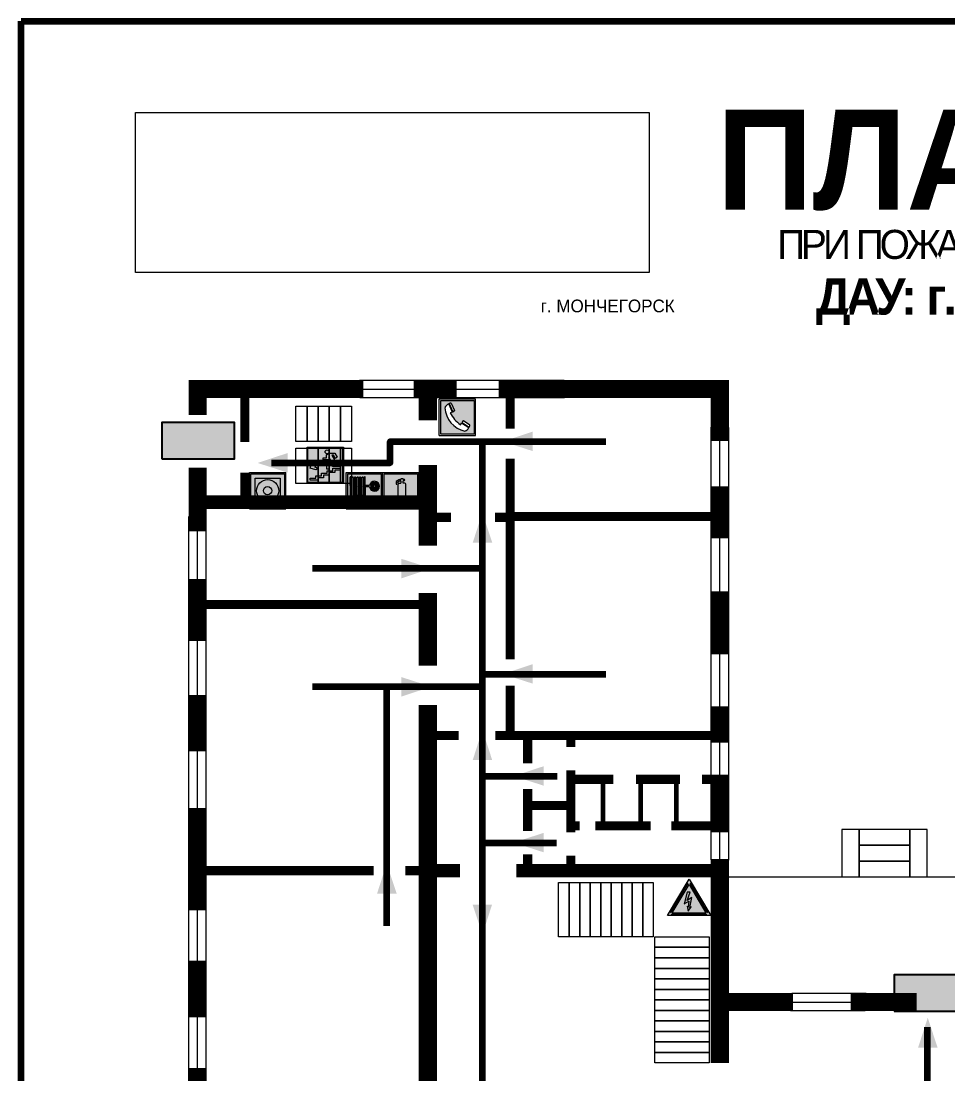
# Model space of a CAD drawing. Header units: millimetres. Extents: x 13810 to 67229, y 12374 to 21950.
# Drawn here: x 23687.5 to 23891.6, y 20430.1 to 20662 of the extents above; entities that cross this region are included whole.
import ezdxf

# ---------------------------------------------------------------- set-up
doc = ezdxf.new("R2010")
doc.units = ezdxf.units.MM
doc.layers.add('План_Штампы', color=7, linetype='Continuous')
doc.styles.add('обычный', font='arial.ttf')
picture_1 = doc.add_image_def('image1.jpg', size_in_pixel=(337, 105))

# ---------------------------------------------------------------- blocks, each defined once
blk = doc.blocks.new('A$C7B4425F7')
at = {"true_color": 0xffffff}
blk.add_hatch(color=7, dxfattribs=at).paths.add_polyline_path([(0, 0), (-16, 0), (-16, -8), (0, -8)])
h = blk.add_hatch(color=126)
h.paths.add_polyline_path([(-0.2, -0.2), (-15.8, -0.2), (-15.8, -7.8), (-0.2, -7.8)])
h.paths.add_polyline_path([(-11.76, -2.03), (-11.76, -3.66), (-11.17, -3.66, -0.568275), (-11.17, -6.18), (-12.58, -6.18), (-12.58, -2.03)], flags=16)
h.paths.add_polyline_path([(-13.33, -4.12, -0.495768), (-13.59, -6.18), (-15.03, -6.18), (-15.03, -2.03), (-13.59, -2.03, -0.487973)], flags=16)
h.paths.add_polyline_path([(-10.25, -2.03), (-9.48, -2.03), (-9.48, -6.18), (-10.25, -6.18)], flags=16)
h.paths.add_polyline_path([(-13.84, -3.69), (-14.24, -3.69), (-14.24, -3.03), (-13.9, -3.03, -0.692621)], flags=0)
h.paths.add_polyline_path([(-9.15, -2.03), (-8.4, -2.03), (-8.04, -3.07), (-7.68, -2.03), (-6.93, -2.03), (-7.64, -4.1), (-6.93, -6.18), (-7.68, -6.18), (-8.04, -5.14), (-8.4, -6.18), (-9.15, -6.18), (-8.44, -4.1)], flags=16)
h.paths.add_polyline_path([(-11.76, -4.46), (-11.42, -4.46, -0.692621), (-11.36, -5.12), (-11.76, -5.12)], flags=0)
h.paths.add_polyline_path([(-13.9, -5.2), (-14.24, -5.2), (-14.24, -4.55), (-13.84, -4.55, -0.708038)], flags=0)
edge = h.paths.add_edge_path(flags=16)
edge.add_ellipse((-5.51, -4.08), major_axis=(0, 2.05), ratio=0.586184, start_angle=0, end_angle=360)
edge = h.paths.add_edge_path(flags=0)
edge.add_ellipse((-5.51, -4.08), major_axis=(0, 1.14), ratio=0.454828, start_angle=0, end_angle=360)
h.paths.add_polyline_path([(-4.13, -4.96, 0.377264), (-3.48, -4.52, 0.0555), (-3.16, -2.03), (-1.66, -2.03), (-1.66, -4.96), (-0.96, -4.96), (-0.96, -7.01), (-1.75, -7.01), (-1.75, -6.18), (-3.3, -6.18), (-3.3, -7.02), (-4.13, -7.02)], flags=16)
h.paths.add_polyline_path([(-2.73, -2.91), (-2.28, -2.91), (-2.28, -4.96), (-3.05, -4.96, 0.079136)], flags=0)
at = {"color": 126}
blk.add_lwpolyline([(-16, -8), (0, -8), (0, 0), (-16, 0)], close=True, dxfattribs=at)
blk = doc.blocks.new('вниз 3')
at = {"lineweight": 0, "true_color": 0xffffff}
h = blk.add_hatch(color=7, dxfattribs=at)
h.dxf.hatch_style = 1
h.paths.add_polyline_path([(40997.5, -4475.69), (40997.25, -4475.28), (40995.76, -4476.15), (40995.97, -4475.23), (40995.39, -4475.56), (40995.05, -4476.83), (40996.33, -4477.17), (40996.91, -4476.83), (40996, -4476.55)], flags=0)
h.paths.add_polyline_path([(40999.81, -4473.95), (41000.22, -4473.95), (41000.64, -4474.67), (41001.03, -4474.43), (41000.46, -4473.49), (41000.42, -4473.49), (40999.43, -4473.49), (40998.68, -4473.92), (40998.68, -4474.57), (40997.88, -4474.57), (40997.88, -4475), (40999.14, -4475), (40999.14, -4474.43), (40999.14, -4474.38), (40999.59, -4475.15), (40998.72, -4475.67), (40998.72, -4477.06), (40999.24, -4477.06), (40999.24, -4475.96), (40999.95, -4475.56), (40999.95, -4476.43), (41001.61, -4476.43), (41001.61, -4475.88), (41000.47, -4475.88), (41000.47, -4475.12)], flags=0)
h.paths.add_polyline_path([(40999.2, -4473.24, 1), (40998.35, -4473.24, 1)], flags=0)
h.paths.add_polyline_path([(41000.46, -4477.26), (41001.69, -4477.26), (41001.69, -4476.84), (41000.03, -4476.84), (41000.03, -4477.39), (40998.78, -4477.39), (40998.78, -4477.95), (40997.53, -4477.95), (40997.53, -4478.5), (40996.29, -4478.5), (40996.29, -4479.06), (40995.05, -4479.06), (40995.05, -4479.48), (40995.29, -4479.48), (40996.72, -4479.48), (40996.72, -4478.92), (40997.97, -4478.92), (40997.97, -4478.36), (40999.2, -4478.36), (40999.2, -4477.81), (41000.46, -4477.81)], flags=0)
h.paths.add_polyline_path([(41002.37, -4472.17), (40994.37, -4472.17), (40994.37, -4480.17), (41002.37, -4480.17)])
h.paths.add_polyline_path([(41002.16, -4479.96), (40994.57, -4479.96), (40994.57, -4472.37), (41002.16, -4472.37)], flags=16)
h.paths.add_polyline_path([(41001.61, -4475.88), (41001.61, -4476.43), (40999.95, -4476.43), (40999.95, -4475.56), (40999.24, -4475.96), (40999.24, -4477.06), (40998.72, -4477.06), (40998.72, -4475.67), (40999.59, -4475.15), (40999.14, -4474.38), (40999.14, -4474.43), (40999.14, -4475), (40997.88, -4475), (40997.88, -4474.57), (40998.68, -4474.57), (40998.68, -4473.92), (40999.43, -4473.49), (41000.42, -4473.49), (41000.46, -4473.49), (41001.03, -4474.43), (41000.64, -4474.67), (41000.22, -4473.95), (40999.81, -4473.95), (41000.47, -4475.12), (41000.47, -4475.88)], flags=0)
h.paths.add_polyline_path([(41001.69, -4476.84), (41001.69, -4477.26), (41000.46, -4477.26), (41000.46, -4477.81), (40999.2, -4477.81), (40999.2, -4478.36), (40997.97, -4478.36), (40997.97, -4478.92), (40996.72, -4478.92), (40996.72, -4479.48), (40995.05, -4479.48), (40995.05, -4479.06), (40996.29, -4479.06), (40996.29, -4478.5), (40997.53, -4478.5), (40997.53, -4477.95), (40998.78, -4477.95), (40998.78, -4477.39), (41000.03, -4477.39), (41000.03, -4476.84)], flags=0)
h.paths.add_polyline_path([(40998.35, -4473.24, -1), (40999.2, -4473.24, -1)], flags=0)
h.paths.add_polyline_path([(40997.5, -4475.69), (40996, -4476.55), (40996.91, -4476.83), (40996.33, -4477.17), (40995.05, -4476.83), (40995.39, -4475.56), (40995.97, -4475.23), (40995.76, -4476.15), (40997.25, -4475.28)], flags=0)
at = {"lineweight": 0}
h = blk.add_hatch(color=126, dxfattribs=at)
h.dxf.hatch_style = 1
h.paths.add_polyline_path([(41002.16, -4472.37), (40994.57, -4472.37), (40994.57, -4479.96), (41002.16, -4479.96)])
h.paths.add_polyline_path([(40995.97, -4475.23), (40995.76, -4476.15), (40997.25, -4475.28), (40997.5, -4475.69), (40996, -4476.55), (40996.91, -4476.83), (40996.33, -4477.17), (40995.05, -4476.83), (40995.39, -4475.56)], flags=16)
h.paths.add_polyline_path([(40997.88, -4474.57), (40998.68, -4474.57), (40998.68, -4473.92), (40999.43, -4473.49), (41000.42, -4473.49), (41000.46, -4473.49), (41001.03, -4474.43), (41000.64, -4474.67), (41000.22, -4473.95), (40999.81, -4473.95), (41000.47, -4475.12), (41000.47, -4475.88), (41001.61, -4475.88), (41001.61, -4476.43), (40999.95, -4476.43), (40999.95, -4475.56), (40999.24, -4475.96), (40999.24, -4477.06), (40998.72, -4477.06), (40998.72, -4475.67), (40999.59, -4475.15), (40999.14, -4474.38), (40999.14, -4474.43), (40999.14, -4475), (40997.88, -4475)], flags=16)
h.paths.add_polyline_path([(40998.35, -4473.24, -1), (40999.2, -4473.24, -1)], flags=16)
h.paths.add_polyline_path([(40997.53, -4477.95), (40998.78, -4477.95), (40998.78, -4477.39), (41000.03, -4477.39), (41000.03, -4476.84), (41001.69, -4476.84), (41001.69, -4477.26), (41000.46, -4477.26), (41000.46, -4477.81), (40999.2, -4477.81), (40999.2, -4478.36), (40997.97, -4478.36), (40997.97, -4478.92), (40996.72, -4478.92), (40996.72, -4479.48), (40995.05, -4479.48), (40995.05, -4479.06), (40996.29, -4479.06), (40996.29, -4478.5), (40997.53, -4478.5)], flags=16)
at = {"lineweight": 0, "true_color": 0xffffff}
h = blk.add_hatch(color=7, dxfattribs=at)
h.dxf.hatch_style = 1
h.paths.add_polyline_path([(40999.2, -4473.24, 1), (40998.35, -4473.24, 1)])
h.paths.add_polyline_path([(40999.81, -4473.95), (41000.22, -4473.95), (41000.64, -4474.67), (41001.03, -4474.43), (41000.46, -4473.49), (41000.42, -4473.49), (40999.43, -4473.49), (40998.68, -4473.92), (40998.68, -4474.57), (40997.88, -4474.57), (40997.88, -4475), (40999.14, -4475), (40999.14, -4474.43), (40999.14, -4474.38), (40999.59, -4475.15), (40998.72, -4475.67), (40998.72, -4477.06), (40999.24, -4477.06), (40999.24, -4475.96), (40999.95, -4475.56), (40999.95, -4476.43), (41001.61, -4476.43), (41001.61, -4475.88), (41000.47, -4475.88), (41000.47, -4475.12)])
h.paths.add_polyline_path([(40999.2, -4477.81), (41000.46, -4477.81), (41000.46, -4477.26), (41001.69, -4477.26), (41001.69, -4476.84), (41000.03, -4476.84), (41000.03, -4477.39), (40998.78, -4477.39), (40998.78, -4477.95), (40997.53, -4477.95), (40997.53, -4478.5), (40996.29, -4478.5), (40996.29, -4479.06), (40995.05, -4479.06), (40995.05, -4479.48), (40995.29, -4479.48), (40996.72, -4479.48), (40996.72, -4478.92), (40997.97, -4478.92), (40997.97, -4478.36), (40999.2, -4478.36)])
h.paths.add_polyline_path([(40997.5, -4475.69), (40997.25, -4475.28), (40995.76, -4476.15), (40995.97, -4475.23), (40995.39, -4475.56), (40995.05, -4476.83), (40996.33, -4477.17), (40996.91, -4476.83), (40996, -4476.55)])
at = {"color": 126, "lineweight": 0}
for points in [[(40994.37, -4472.17), (41002.37, -4472.17), (41002.37, -4480.17), (40994.37, -4480.17)], [(40994.57, -4472.37), (41002.16, -4472.37), (41002.16, -4479.96), (40994.57, -4479.96)]]:
    blk.add_lwpolyline(points, close=True, dxfattribs=at)
for points in [[(40995.05, -4476.83), (40995.39, -4475.56), (40995.97, -4475.23), (40995.76, -4476.15), (40997.25, -4475.28), (40997.5, -4475.69), (40996, -4476.55), (40996.91, -4476.83), (40996.33, -4477.17), (40995.05, -4476.83)], [(40999.14, -4474.43), (40999.14, -4475), (40997.88, -4475), (40997.88, -4474.57), (40998.68, -4474.57), (40998.68, -4473.92), (40999.43, -4473.49), (41000.42, -4473.49), (41000.46, -4473.49), (41001.03, -4474.43), (41000.64, -4474.67), (41000.22, -4473.95), (40999.81, -4473.95), (41000.47, -4475.12), (41000.47, -4475.88), (41001.61, -4475.88), (41001.61, -4476.43), (40999.95, -4476.43), (40999.95, -4475.56), (40999.24, -4475.96), (40999.24, -4477.06), (40998.72, -4477.06), (40998.72, -4475.67), (40999.59, -4475.15), (40999.14, -4474.38), (40999.14, -4474.43)], [(40995.29, -4479.48), (40995.05, -4479.48), (40995.05, -4479.06), (40996.29, -4479.06), (40996.29, -4478.5), (40997.53, -4478.5), (40997.53, -4477.95), (40998.78, -4477.95), (40998.78, -4477.39), (41000.03, -4477.39), (41000.03, -4476.84), (41001.69, -4476.84), (41001.69, -4477.26), (41000.46, -4477.26), (41000.46, -4477.81), (40999.2, -4477.81), (40999.2, -4478.36), (40997.97, -4478.36), (40997.97, -4478.92), (40996.72, -4478.92), (40996.72, -4479.48), (40995.05, -4479.48)]]:
    blk.add_lwpolyline(points, dxfattribs=at)
blk.add_circle((40998.77, -4473.24), 0.426, dxfattribs=at)
blk = doc.blocks.new('A$C54414219')
at = {"true_color": 0xffffff}
h = blk.add_hatch(color=7, dxfattribs=at)
h.paths.add_polyline_path([(2.39, -9.45), (2.39, -18.3), (11.23, -18.3), (11.23, -9.45)], flags=0)
h.paths.add_polyline_path([(10.71, -13.87, -1), (2.92, -13.87, -1)], flags=0)
h.paths.add_polyline_path([(8.3, -13.87, -1), (5.33, -13.87, -1)], flags=0)
h.paths.add_polyline_path([(0.41, -7.47), (0.41, -20.27), (13.21, -20.27), (13.21, -7.47)])
h.paths.add_polyline_path([(0.92, -19.77), (12.71, -19.77), (12.71, -7.98), (0.92, -7.98)], flags=16)
h.paths.add_polyline_path([(11.23, -9.45), (11.23, -18.3), (2.39, -18.3), (2.39, -9.45)], flags=0)
at = {"lineweight": 5}
h = blk.add_hatch(color=242, dxfattribs=at)
h.paths.add_polyline_path([(12.71, -7.98), (0.92, -7.98), (0.92, -19.77), (12.71, -19.77)])
h.paths.add_polyline_path([(11.23, -18.3), (2.39, -18.3), (2.39, -9.45), (11.23, -9.45)], flags=16)
h.paths.add_polyline_path([(10.71, -13.87, -1), (2.92, -13.87, -1)], flags=0)
h.paths.add_polyline_path([(8.3, -13.87, -1), (5.33, -13.87, -1)], flags=0)
at = {"true_color": 0xffffff}
h = blk.add_hatch(color=7, dxfattribs=at)
h.paths.add_polyline_path([(2.39, -9.45), (2.39, -18.3), (11.23, -18.3), (11.23, -9.45)])
h.paths.add_polyline_path([(10.71, -13.87, -1), (2.92, -13.87, -1)], flags=16)
h.paths.add_polyline_path([(8.3, -13.87, -1), (5.33, -13.87, -1)], flags=0)
at = {"lineweight": 5}
h = blk.add_hatch(color=242, dxfattribs=at)
h.paths.add_polyline_path([(2.92, -13.87, 1), (10.71, -13.87, 1)])
h.paths.add_polyline_path([(8.3, -13.87, -1), (5.33, -13.87, -1)], flags=16)
at = {"color": 242, "lineweight": 5}
for p, q in [((0.41, -20.27), (0.41, -7.47)), ((0.41, -7.47), (13.21, -7.47)), ((0.41, -7.47), (13.21, -7.47)), ((13.21, -20.27), (13.21, -7.47)), ((0.41, -20.27), (13.21, -20.27))]:
    blk.add_line(p, q, dxfattribs=at)
for points in [[(0.92, -7.98), (12.71, -7.98), (12.71, -19.77), (0.92, -19.77)], [(2.39, -9.45), (11.23, -9.45), (11.23, -18.3), (2.39, -18.3)]]:
    blk.add_lwpolyline(points, close=True, dxfattribs=at)
for radius in [3.89, 1.49]:
    blk.add_circle((6.81, -13.87), radius, dxfattribs=at)
blk = doc.blocks.new('A$C37112FD5')
at = {"true_color": 0xf5f5ff}
h = blk.add_hatch(color=7, dxfattribs=at)
h.dxf.hatch_style = 1
h.paths.add_polyline_path([(12.8, -7.4), (0, -7.4), (0, -20.2), (12.8, -20.2)])
h.paths.add_polyline_path([(12.29, -7.91), (12.29, -19.69), (0.51, -19.69), (0.51, -7.91)], flags=16)
h.paths.add_polyline_path([(4.98, -9.04, -0.42597), (5.17, -9.22), (5.17, -12.25), (5.17, -15.29, -0.432244), (4.98, -15.47), (4.83, -15.47, -0.42597), (4.64, -15.29), (4.64, -12.25), (4.64, -9.22, -0.432244), (4.83, -9.04)], flags=0)
h.paths.add_polyline_path([(4.28, -9.22), (4.28, -12.25), (4.28, -15.29, -0.432244), (4.09, -15.47), (3.94, -15.47, -0.42597), (3.75, -15.29), (3.75, -12.25), (3.75, -9.22, -0.432244), (3.94, -9.04), (4.09, -9.04, -0.42597)], flags=0)
h.paths.add_polyline_path([(5.72, -9.04), (5.87, -9.04, -0.42597), (6.06, -9.22), (6.06, -12.25), (6.06, -15.29, -0.432244), (5.87, -15.47), (5.72, -15.47, -0.42597), (5.53, -15.29), (5.53, -12.25), (5.53, -9.22, -0.432244)], flags=0)
h.paths.add_polyline_path([(6.42, -8.9), (6.5, -8.9, -0.42597), (6.69, -9.08), (6.69, -12.03), (8.21, -12.03, -15.824349), (8.21, -12.47), (6.69, -12.47), (6.69, -15.42, -0.432244), (6.5, -15.6), (6.42, -15.6)], flags=0)
h.paths.add_polyline_path([(3.39, -9.22), (3.39, -12.25), (3.39, -15.29, -0.432244), (3.2, -15.47), (3.05, -15.47, -0.42597), (2.85, -15.29), (2.85, -12.25), (2.85, -9.22, -0.432244), (3.05, -9.04), (3.2, -9.04, -0.42597)], flags=0)
h.paths.add_polyline_path([(2.5, -9.22), (2.5, -16.71), (1.96, -16.71), (1.96, -9.22, -0.432244), (2.15, -9.04), (2.31, -9.04, -0.42597)], flags=0)
h.paths.add_polyline_path([(1.61, -8.9), (1.61, -15.6), (1.57, -15.6, -0.42597), (1.37, -15.42), (1.37, -12.03), (1.37, -9.09, -0.432244), (1.57, -8.9)], flags=0)
h.paths.add_polyline_path([(9.76, -10.81), (9.76, -12.03), (8.49, -12.03, -0.336371)], flags=0)
h.paths.add_polyline_path([(8.49, -12.47), (9.76, -12.47), (9.76, -13.7, -0.336371)], flags=0)
h.paths.add_polyline_path([(10.11, -10.81, -0.336371), (11.38, -12.03), (10.11, -12.03)], flags=0)
h.paths.add_polyline_path([(10.11, -12.47), (11.38, -12.47, -0.336371), (10.11, -13.7)], flags=0)
h.paths.add_polyline_path([(2.5, -16.84), (2.5, -17.05), (1.97, -17.05), (1.97, -16.84)], flags=0)
h.paths.add_polyline_path([(2.5, -17.24, -0.033778), (2.24, -18.6, -0.033778), (1.97, -17.24)], flags=0)
h = blk.add_hatch(color=242)
h.dxf.hatch_style = 1
h.paths.add_polyline_path([(12.29, -7.91), (0.51, -7.91), (0.51, -19.69), (12.29, -19.69)])
h.paths.add_polyline_path([(6.42, -15.6), (6.42, -8.9), (6.5, -8.9, -0.42597), (6.69, -9.08), (6.69, -12.03), (8.21, -12.03, -15.824349), (8.21, -12.47), (6.69, -12.47), (6.69, -15.42, -0.432244), (6.5, -15.6)], flags=16)
h.paths.add_polyline_path([(5.87, -15.47), (5.72, -15.47, -0.42597), (5.53, -15.29), (5.53, -12.25), (5.53, -9.22, -0.432244), (5.72, -9.04), (5.87, -9.04, -0.42597), (6.06, -9.22), (6.06, -12.25), (6.06, -15.29, -0.432244)], flags=16)
h.paths.add_polyline_path([(4.98, -15.47), (4.83, -15.47, -0.42597), (4.64, -15.29), (4.64, -12.25), (4.64, -9.22, -0.432244), (4.83, -9.04), (4.98, -9.04, -0.42597), (5.17, -9.22), (5.17, -12.25), (5.17, -15.29, -0.432244)], flags=16)
h.paths.add_polyline_path([(4.09, -15.47), (3.94, -15.47, -0.42597), (3.75, -15.29), (3.75, -12.25), (3.75, -9.22, -0.432244), (3.94, -9.04), (4.09, -9.04, -0.42597), (4.28, -9.22), (4.28, -12.25), (4.28, -15.29, -0.432244)], flags=16)
h.paths.add_polyline_path([(3.2, -15.47), (3.05, -15.47, -0.42597), (2.85, -15.29), (2.85, -12.25), (2.85, -9.22, -0.432244), (3.05, -9.04), (3.2, -9.04, -0.42597), (3.39, -9.22), (3.39, -12.25), (3.39, -15.29, -0.432244)], flags=16)
h.paths.add_polyline_path([(2.5, -17.05), (1.97, -17.05), (1.97, -16.84), (2.5, -16.84)], flags=16)
h.paths.add_polyline_path([(2.5, -17.24, -0.033778), (2.24, -18.6, -0.033778), (1.97, -17.24)], flags=16)
h.paths.add_polyline_path([(2.5, -16.71), (1.96, -16.71), (1.96, -9.22, -0.432244), (2.15, -9.04), (2.31, -9.04, -0.42597), (2.5, -9.22)], flags=16)
h.paths.add_polyline_path([(1.61, -15.6), (1.57, -15.6, -0.42597), (1.37, -15.42), (1.37, -12.03), (1.37, -9.09, -0.432244), (1.57, -8.9), (1.61, -8.9)], flags=16)
h.paths.add_polyline_path([(8.49, -12.47), (9.76, -12.47), (9.76, -13.7, -0.336371)], flags=0)
h.paths.add_polyline_path([(10.11, -13.7), (10.11, -12.47), (11.38, -12.47, -0.336371)], flags=0)
h.paths.add_polyline_path([(8.49, -12.03, -0.336371), (9.76, -10.81), (9.76, -12.03)], flags=0)
h.paths.add_polyline_path([(10.11, -12.03), (10.11, -10.81, -0.336371), (11.38, -12.03)], flags=0)
h = blk.add_hatch(color=7, dxfattribs=at)
h.dxf.hatch_style = 1
h.paths.add_polyline_path([(1.61, -8.9), (1.57, -8.9, 0.432244), (1.37, -9.09), (1.37, -12.03), (1.37, -15.42, 0.42597), (1.57, -15.6), (1.61, -15.6)])
h.paths.add_polyline_path([(2.5, -9.22, 0.42597), (2.31, -9.04), (2.15, -9.04, 0.432244), (1.96, -9.22), (1.96, -16.71), (2.5, -16.71)])
h.paths.add_polyline_path([(2.5, -16.84), (1.97, -16.84), (1.97, -17.05), (2.5, -17.05)])
h.paths.add_polyline_path([(2.5, -17.24), (1.97, -17.24, 0.033778), (2.24, -18.6, 0.033778)])
h.paths.add_polyline_path([(3.39, -12.25), (3.39, -9.22, 0.42597), (3.2, -9.04), (3.05, -9.04, 0.432244), (2.85, -9.22), (2.85, -12.25), (2.85, -15.29, 0.42597), (3.05, -15.47), (3.2, -15.47, 0.432244), (3.39, -15.29)])
h.paths.add_polyline_path([(4.28, -12.25), (4.28, -9.22, 0.42597), (4.09, -9.04), (3.94, -9.04, 0.432244), (3.75, -9.22), (3.75, -12.25), (3.75, -15.29, 0.42597), (3.94, -15.47), (4.09, -15.47, 0.432244), (4.28, -15.29)])
h.paths.add_polyline_path([(5.17, -12.25), (5.17, -9.22, 0.42597), (4.98, -9.04), (4.83, -9.04, 0.432244), (4.64, -9.22), (4.64, -12.25), (4.64, -15.29, 0.42597), (4.83, -15.47), (4.98, -15.47, 0.432244), (5.17, -15.29)])
h.paths.add_polyline_path([(6.06, -12.25), (6.06, -9.22, 0.42597), (5.87, -9.04), (5.72, -9.04, 0.432244), (5.53, -9.22), (5.53, -12.25), (5.53, -15.29, 0.42597), (5.72, -15.47), (5.87, -15.47, 0.432244), (6.06, -15.29)])
h.paths.add_polyline_path([(6.69, -12.47), (8.21, -12.47, 15.824349), (8.21, -12.03), (6.69, -12.03), (6.69, -9.08, 0.42597), (6.5, -8.9), (6.42, -8.9), (6.42, -15.6), (6.5, -15.6, 0.432244), (6.69, -15.42)])
h.paths.add_polyline_path([(8.49, -12.47), (9.76, -12.47), (9.76, -13.7, -0.336371)], flags=16)
h.paths.add_polyline_path([(8.49, -12.03, -0.336371), (9.76, -10.81), (9.76, -12.03)], flags=16)
h.paths.add_polyline_path([(10.11, -12.47), (11.38, -12.47, -0.336371), (10.11, -13.7)], flags=16)
h.paths.add_polyline_path([(10.11, -12.03), (10.11, -10.81, -0.336371), (11.38, -12.03)], flags=16)
h = blk.add_hatch(color=242)
h.dxf.hatch_style = 1
h.paths.add_polyline_path([(9.76, -10.81, 0.336371), (8.49, -12.03), (9.76, -12.03)])
h.paths.add_polyline_path([(10.11, -10.81), (10.11, -12.03), (11.38, -12.03, 0.336371)])
h.paths.add_polyline_path([(11.38, -12.47), (10.11, -12.47), (10.11, -13.7, 0.336371)])
h.paths.add_polyline_path([(9.76, -12.47), (8.49, -12.47, 0.336371), (9.76, -13.7)])
at = {"color": 242, "lineweight": 5}
for p, q in [((0, -20.2), (0, -7.4)), ((0, -7.4), (12.8, -7.4)), ((12.8, -20.2), (12.8, -7.4)), ((1.37, -12.03), (1.37, -9.08)), ((1.57, -8.9), (1.61, -8.9)), ((1.61, -8.9), (1.61, -15.6)), ((1.96, -16.71), (1.96, -9.22)), ((2.15, -9.04), (2.31, -9.04)), ((2.5, -16.71), (2.5, -9.22)), ((2.85, -12.25), (2.85, -9.22)), ((3.05, -9.04), (3.2, -9.04)), ((3.39, -12.25), (3.39, -9.22)), ((3.75, -12.25), (3.75, -9.22)), ((3.94, -9.04), (4.09, -9.04)), ((4.28, -12.25), (4.28, -9.22)), ((4.64, -12.25), (4.64, -9.22)), ((4.83, -9.04), (4.98, -9.04)), ((5.17, -12.25), (5.17, -9.22)), ((5.53, -12.25), (5.53, -9.22)), ((5.72, -9.04), (5.87, -9.04)), ((6.06, -12.25), (6.06, -9.22)), ((6.42, -8.9), (6.42, -15.6)), ((6.5, -8.9), (6.42, -8.9)), ((6.69, -12.03), (6.69, -9.08)), ((9.76, -10.81), (9.76, -12.03)), ((10.11, -10.81), (10.11, -12.03)), ((1.37, -12.03), (1.37, -15.42)), ((2.85, -12.25), (2.85, -15.29)), ((3.39, -12.25), (3.39, -15.29)), ((3.75, -12.25), (3.75, -15.29)), ((4.28, -12.25), (4.28, -15.29)), ((4.64, -12.25), (4.64, -15.29)), ((5.17, -12.25), (5.17, -15.29)), ((5.53, -12.25), (5.53, -15.29)), ((6.06, -12.25), (6.06, -15.29)), ((8.21, -12.03), (6.69, -12.03)), ((8.21, -12.47), (6.69, -12.47)), ((6.69, -12.47), (6.69, -15.42)), ((9.76, -12.03), (8.49, -12.03)), ((9.76, -12.47), (8.49, -12.47)), ((9.76, -12.47), (9.76, -13.7)), ((11.38, -12.03), (10.11, -12.03)), ((11.38, -12.47), (10.11, -12.47)), ((10.11, -12.47), (10.11, -13.7)), ((1.57, -15.6), (1.61, -15.6)), ((1.96, -16.71), (2.5, -16.71)), ((1.97, -16.84), (2.5, -16.84)), ((1.97, -17.05), (1.97, -16.84)), ((2.5, -17.05), (1.97, -17.05)), ((1.97, -17.24), (2.5, -17.24)), ((2.5, -16.84), (2.5, -17.05)), ((3.05, -15.47), (3.2, -15.47)), ((3.94, -15.47), (4.09, -15.47)), ((4.83, -15.47), (4.98, -15.47)), ((5.72, -15.47), (5.87, -15.47)), ((6.42, -15.6), (6.5, -15.6)), ((0, -20.2), (12.8, -20.2))]:
    blk.add_line(p, q, dxfattribs=at)
blk.add_lwpolyline([(0.51, -7.91), (12.29, -7.91), (12.29, -19.69), (0.51, -19.69)], close=True, dxfattribs=at)
for centre, radius, start, end in [((1.56, -9.09), 0.182, 87.1027, 180.6071), ((2.15, -9.22), 0.182, 87.1027, 180.6071), ((2.32, -9.22), 0.182, 359.3929, 92.8973), ((3.04, -9.22), 0.182, 87.1027, 180.6071), ((3.21, -9.22), 0.182, 359.3929, 92.8973), ((3.93, -9.22), 0.182, 87.1027, 180.6071), ((4.1, -9.22), 0.182, 359.3929, 92.8973), ((4.82, -9.22), 0.182, 87.1027, 180.6071), ((4.99, -9.22), 0.182, 359.3929, 92.8973), ((5.71, -9.22), 0.182, 87.1027, 180.6071), ((5.88, -9.22), 0.182, 359.3929, 92.8973), ((6.51, -9.09), 0.182, 359.3929, 92.8973), ((9.93, -12.25), 1.74, 187.2319, 172.7681), ((9.93, -12.25), 1.46, 96.9927, 171.3585), ((9.93, -12.25), 1.46, 8.6415, 83.0073), ((9.93, -12.25), 1.46, 188.6415, 263.0073), ((9.93, -12.25), 1.46, 276.9927, 351.3585), ((1.56, -15.42), 0.182, 179.3929, 272.8973), ((12.17, -15.98), 10.27, 187.041, 194.7793), ((-7.7, -15.98), 10.27, 345.2207, 352.959), ((3.04, -15.29), 0.182, 179.3929, 272.8973), ((3.21, -15.29), 0.182, 267.1027, 0.6071), ((3.93, -15.29), 0.182, 179.3929, 272.8973), ((4.1, -15.29), 0.182, 267.1027, 0.6071), ((4.82, -15.29), 0.182, 179.3929, 272.8973), ((4.99, -15.29), 0.182, 267.1027, 0.6071), ((5.71, -15.29), 0.182, 179.3929, 272.8973), ((5.88, -15.29), 0.182, 267.1027, 0.6071), ((6.51, -15.42), 0.182, 267.1027, 0.6071)]:
    blk.add_arc(centre, radius, start, end, dxfattribs=at)
blk = doc.blocks.new('A$C3AD82952')
at = {"true_color": 0xf5f5ff}
h = blk.add_hatch(color=7, dxfattribs=at)
h.dxf.hatch_style = 1
h.paths.add_polyline_path([(8.21, 8.73, 0.414214), (7.89, 9.05), (7.22, 9.05), (7.22, 9.92), (7.59, 9.92, 1), (7.57, 10.36), (7.22, 10.36), (7.22, 10.6), (6.43, 10.6), (6.43, 10.36), (6.01, 10.36), (4.74, 9.59), (4.74, 8.69), (4.98, 8.73), (4.98, 9.26), (6.12, 9.91), (6.43, 9.91), (6.43, 9.05), (5.76, 9.05, 0.414214), (5.44, 8.73), (5.44, 2.2), (8.21, 2.2)], flags=0)
h.paths.add_polyline_path([(12.8, 12.8), (0, 12.8), (0, 0), (12.8, 0)])
h.paths.add_polyline_path([(0.51, 12.29), (12.29, 12.29), (12.29, 0.51), (0.51, 0.51)], flags=16)
h.paths.add_polyline_path([(4.74, 9.59), (6.01, 10.36), (6.43, 10.36), (6.43, 10.6), (7.22, 10.6), (7.22, 10.36), (7.59, 10.36, -0.94586), (7.59, 9.92), (7.22, 9.92), (7.22, 9.05), (7.89, 9.05, -0.414214), (8.21, 8.73), (8.21, 2.2), (5.44, 2.2), (5.44, 8.73, -0.414214), (5.76, 9.05), (6.43, 9.05), (6.43, 9.91), (6.12, 9.91), (4.98, 9.26), (4.98, 8.73), (4.74, 8.69)], flags=0)
h = blk.add_hatch(color=242)
h.dxf.hatch_style = 1
h.paths.add_polyline_path([(12.29, 12.29), (0.51, 12.29), (0.51, 0.51), (12.29, 0.51)])
h.paths.add_polyline_path([(4.74, 8.69), (4.74, 9.59), (6.01, 10.36), (6.43, 10.36), (6.43, 10.6), (7.22, 10.6), (7.22, 10.36), (7.59, 10.36, -0.94586), (7.59, 9.92), (7.22, 9.92), (7.22, 9.05), (7.89, 9.05, -0.414214), (8.21, 8.73), (8.21, 2.2), (5.44, 2.2), (5.44, 8.73, -0.414214), (5.76, 9.05), (6.43, 9.05), (6.43, 9.91), (6.12, 9.91), (4.98, 9.26), (4.98, 8.73)], flags=16)
h = blk.add_hatch(color=7, dxfattribs=at)
h.dxf.hatch_style = 1
h.paths.add_polyline_path([(8.21, 8.73, 0.414214), (7.89, 9.05), (7.22, 9.05), (7.22, 9.92), (7.59, 9.92, 1), (7.57, 10.36), (7.22, 10.36), (7.22, 10.6), (6.43, 10.6), (6.43, 10.36), (6.01, 10.36), (4.74, 9.59), (4.74, 8.69), (4.98, 8.73), (4.98, 9.26), (6.12, 9.91), (6.43, 9.91), (6.43, 9.05), (5.76, 9.05, 0.414214), (5.44, 8.73), (5.44, 2.2), (8.21, 2.2)])
at = {"color": 242, "lineweight": 5}
for p, q in [((0, 0), (0, 12.8)), ((0, 12.8), (12.8, 12.8)), ((12.8, 0), (12.8, 12.8)), ((6.01, 10.36), (4.74, 9.59)), ((4.74, 9.59), (4.74, 8.69)), ((4.74, 8.69), (4.98, 8.73)), ((4.98, 9.26), (6.12, 9.91)), ((4.98, 8.73), (4.98, 9.26)), ((5.44, 2.2), (5.44, 8.73)), ((5.76, 9.05), (6.43, 9.05)), ((6.01, 10.36), (6.43, 10.36)), ((6.12, 9.91), (6.43, 9.91)), ((7.22, 10.6), (6.43, 10.6)), ((6.43, 10.6), (6.43, 10.36)), ((6.43, 9.91), (6.43, 9.05)), ((7.22, 10.36), (7.22, 10.6)), ((7.59, 10.36), (7.22, 10.36)), ((7.22, 9.05), (7.22, 9.92)), ((7.59, 9.92), (7.22, 9.92)), ((7.89, 9.05), (7.22, 9.05)), ((8.21, 2.2), (8.21, 8.73)), ((0, 0), (12.8, 0)), ((5.44, 2.2), (8.21, 2.2))]:
    blk.add_line(p, q, dxfattribs=at)
blk.add_lwpolyline([(0.51, 12.29), (12.29, 12.29), (12.29, 0.51), (0.51, 0.51)], close=True, dxfattribs=at)
for centre, radius, start, end in [((5.76, 8.73), 0.32, 90, 180), ((7.58, 10.14), 0.223, 273.1875, 86.8125), ((7.89, 8.73), 0.32, 0, 90)]:
    blk.add_arc(centre, radius, start, end, dxfattribs=at)
blk = doc.blocks.new('A$C3E6D3DDE')
at = {"lineweight": 5}
h = blk.add_hatch(color=40, dxfattribs=at)
h.paths.add_polyline_path([(24.1, 1.45), (16.46, -11.35), (31.74, -11.35)])
h.paths.add_polyline_path([(24.09, -0.46), (30.03, -10.41), (18.14, -10.41)], flags=16)
h.paths.add_polyline_path([(24.54, -3.08), (23.41, -6.02), (25.13, -5.01), (24.33, -8.5), (24.82, -8.27), (23.79, -9.86), (23.4, -8.04), (23.8, -8.43), (24.04, -6.29), (22.39, -7.25), (23.44, -3.08)], flags=0)
h = blk.add_hatch(color=256, dxfattribs=at)
h.paths.add_polyline_path([(24.37, 0.03, 0.567511), (23.82, 0.03), (17.59, -10.4, 0.582454), (17.86, -10.88), (30.32, -10.88, 0.582149), (30.6, -10.4)])
h.paths.add_polyline_path([(24.09, -0.46), (18.14, -10.41), (30.03, -10.41)], flags=16)
h.paths.add_polyline_path([(24.54, -3.08), (23.41, -6.02), (25.13, -5.01), (24.33, -8.5), (24.82, -8.27), (23.79, -9.86), (23.4, -8.04), (23.8, -8.43), (24.04, -6.29), (22.39, -7.25), (23.44, -3.08)], flags=0)
h = blk.add_hatch(color=40, dxfattribs=at)
h.paths.add_polyline_path([(24.09, -0.46), (18.14, -10.41), (30.03, -10.41)])
h.paths.add_polyline_path([(24.82, -8.27), (23.79, -9.86), (23.4, -8.04), (23.8, -8.43), (24.04, -6.29), (22.39, -7.25), (23.44, -3.08), (24.54, -3.08), (23.41, -6.02), (25.13, -5.01), (24.33, -8.5)], flags=16)
at = {"color": 40, "lineweight": 5}
for p, q in [((16.46, -11.35), (24.1, 1.45)), ((24.1, 1.45), (31.74, -11.35))]:
    blk.add_line(p, q, dxfattribs=at)
at = {"lineweight": 5}
for p, q in [((17.59, -10.4), (23.82, 0.03)), ((24.37, 0.03), (30.6, -10.4)), ((18.14, -10.41), (24.09, -0.46)), ((23.44, -3.08), (22.39, -7.25)), ((23.41, -6.02), (24.54, -3.08)), ((24.54, -3.08), (23.44, -3.08)), ((24.09, -0.46), (30.03, -10.41)), ((22.39, -7.25), (24.04, -6.29)), ((25.13, -5.01), (23.41, -6.02)), ((24.04, -6.29), (23.8, -8.43)), ((24.33, -8.5), (25.13, -5.01)), ((17.86, -10.88), (30.32, -10.88)), ((18.14, -10.41), (30.03, -10.41)), ((23.8, -8.43), (23.4, -8.04)), ((23.4, -8.04), (23.79, -9.86)), ((23.79, -9.86), (24.82, -8.27)), ((24.82, -8.27), (24.33, -8.5))]:
    blk.add_line(p, q, dxfattribs=at)
at = {"color": 50, "lineweight": 5}
blk.add_line((31.74, -11.35), (16.46, -11.35), dxfattribs=at)
blk = doc.blocks.new('A$C456E1F9C')
at = {"lineweight": 5}
h = blk.add_hatch(color=242, dxfattribs=at)
h.paths.add_polyline_path([(0.51, -1.47), (0.51, -13.26), (12.29, -13.26), (12.29, -1.47)])
h.paths.add_polyline_path([(5.42, -4.95, -0.254479), (4.78, -5.4), (3.52, -2.53, -0.209735), (4.23, -2.4)], flags=16)
h.paths.add_polyline_path([(8.53, -8.6), (10.87, -10.17), (10.54, -10.76), (8.03, -9.13, -0.192251)], flags=16)
h.paths.add_polyline_path([(4.61, -5.49, 0.005518), (3.87, -5.72, 0.128647), (7.49, -10.01, 0.00809), (7.83, -9.33), (10.47, -10.97, -0.16736), (8.99, -12.25, -0.327862), (1.95, -3.95, -0.166952), (3.36, -2.62)], flags=16)
at = {"color": 242, "lineweight": 5}
for p, q in [((0, -13.77), (0, -0.97)), ((12.8, -0.97), (0, -0.97)), ((4.61, -5.49), (3.36, -2.62)), ((3.52, -2.53), (4.78, -5.4)), ((4.23, -2.4), (5.42, -4.95)), ((12.8, -13.77), (12.8, -0.97)), ((7.83, -9.33), (10.47, -10.97)), ((8.03, -9.13), (10.54, -10.76)), ((10.81, -10.12), (8.53, -8.6)), ((10.54, -10.76), (10.8, -10.3)), ((10.8, -10.3), (10.81, -10.12)), ((0, -13.77), (12.8, -13.77))]:
    blk.add_line(p, q, dxfattribs=at)
blk.add_lwpolyline([(0.51, -1.47), (12.29, -1.47), (12.29, -13.26), (0.51, -13.26)], close=True, dxfattribs=at)
for centre, radius, start, end in [((4.59, -5.34), 2.99, 114.2845, 152.1974), ((4.02, -3.27), 0.891, 76.3284, 123.7092), ((11.12, -3.31), 9.19, 183.9915, 256.6009), ((14.98, -39.1), 35.17, 107.1487, 108.4135), ((13.86, -0.94), 11.08, 205.5536, 234.8762), ((4.68, -4.59), 0.824, 276.9621, 334.0723), ((-13.31, 0.8), 23.44, 332.5487, 334.4027), ((8.94, -9.5), 0.989, 114.4092, 157.9388), ((7.87, -9.46), 3, 291.9291, 329.9329)]:
    blk.add_arc(centre, radius, start, end, dxfattribs=at)

msp = doc.modelspace()

# ---------------------------------------------------------------- linework, layer by layer
at = {"color": 2, "lineweight": 100}
msp.add_lwpolyline([(23687.54, 20661.98), (24287.54, 20661.98), (24287.54, 20266.98), (23687.54, 20266.98)], close=True, dxfattribs=at)
at = {"lineweight": 0}
for points, const_width in [([(23726.41, 20575.23), (23726.41, 20580.93), (23762.88, 20580.93)], 4), ([(23773.99, 20580.93), (23783.43, 20580.93)], 4), ([(23777.11, 20580.93), (23777.11, 20574.03)], 4), ([(23792.69, 20580.93), (23841.41, 20580.93), (23841.41, 20569.5)], 4), ([(23736.81, 20569.25), (23736.81, 20580.53)], 2), ([(23795.27, 20580.25), (23795.27, 20572.23)], 2), ([(23726.41, 20563.64), (23726.41, 20549.56)], 4), ([(23777.11, 20564.23), (23777.11, 20546.42)], 4), ([(23795.27, 20565.61), (23795.27, 20521.39)], 2), ([(23736.81, 20556.53), (23736.81, 20562.52)], 2), ([(23841.41, 20559.51), (23841.41, 20548.04)], 4), ([(23727.18, 20555.98), (23776.62, 20555.98)], 3), ([(23795.27, 20552.86), (23840.98, 20552.86)], 2), ([(23778.3, 20552.67), (23782.18, 20552.67)], 2), ([(23791.88, 20552.67), (23795.77, 20552.67)], 2), ([(23726.41, 20539.06), (23726.41, 20525.44)], 4), ([(23777.11, 20536.02), (23777.11, 20519.99)], 4), ([(23841.41, 20536.38), (23841.41, 20522.51)], 4), ([(23776.69, 20533.48), (23727.67, 20533.48)], 2), ([(23726.41, 20513.52), (23726.41, 20501.14)], 4), ([(23795.27, 20515.62), (23795.27, 20504.64), (23791.95, 20504.64)], 2), ([(23777.11, 20511.37), (23777.11, 20394.74)], 4), ([(23841.41, 20511.04), (23841.41, 20503.04)], 4), ([(23783.89, 20504.64), (23776.08, 20504.64)], 2), ([(23795.27, 20504.64), (23841.35, 20504.64)], 2), ([(23799.09, 20504.64), (23799.09, 20498.5)], 2), ([(23808.6, 20504.64), (23808.6, 20502.06)], 2), ([(23808.6, 20496.91), (23808.6, 20483.32)], 2), ([(23808.6, 20494.96), (23817.99, 20494.96)], 2), ([(23822.95, 20494.96), (23832.63, 20494.96)], 2), ([(23837.5, 20494.96), (23841.39, 20494.96)], 2), ([(23841.41, 20495.98), (23841.41, 20483.28)], 4), ([(23799.09, 20492.82), (23799.09, 20483.58)], 2), ([(23815.69, 20484.71), (23815.69, 20494.96)], 1), ([(23823.97, 20484.71), (23823.97, 20494.96)], 1), ([(23831.84, 20484.71), (23831.84, 20494.96)], 1), ([(23726.41, 20488.64), (23726.41, 20466.1)], 4), ([(23799.09, 20489.17), (23808.6, 20489.17)], 2), ([(23808.6, 20484.71), (23810.55, 20484.71)], 2), ([(23814.02, 20484.71), (23826.18, 20484.71)], 2), ([(23830.72, 20484.71), (23840.73, 20484.71)], 2), ([(23799.09, 20474.84), (23799.09, 20478.44)], 2), ([(23808.6, 20478.17), (23808.6, 20473.55)], 2), ([(23841.41, 20477.42), (23841.41, 20445.9), (23857.54, 20445.9)], 4), ([(23765.18, 20474.84), (23727.89, 20474.84)], 2), ([(23777.57, 20474.84), (23772.19, 20474.84)], 2), ([(23777.57, 20474.84), (23784.23, 20474.84)], 3), ([(23796.61, 20474.84), (23839.69, 20474.84)], 3), ([(23726.41, 20455.01), (23726.41, 20442.53)], 4), ([(23841.41, 20445.9), (23841.41, 20432.5)], 4), ([(23870.25, 20445.9), (23884.79, 20445.9)], 4), ([(23726.41, 20431.39), (23726.41, 20418.23)], 4)]:
    msp.add_lwpolyline(points, dxfattribs=dict(at, const_width=const_width))
for points in [[(23762.06, 20582.88), (23807.12, 20582.88)], [(23762.88, 20580.93), (23807.94, 20580.93)], [(23762.15, 20579.08), (23807.2, 20579.08)], [(23839.47, 20477.25), (23839.47, 20572.51)], [(23841.41, 20477.42), (23841.41, 20572.68)], [(23843.37, 20477.16), (23843.37, 20572.42)], [(23726.41, 20405.74), (23726.41, 20554.1)], [(23724.5, 20404.52), (23724.5, 20552.87)], [(23728.3, 20405.01), (23728.3, 20553.36)], [(23841.41, 20473.45), (24026.86, 20473.45), (24026.86, 20446.93)], [(23857.27, 20447.83), (23873.65, 20447.83)], [(23857.54, 20445.9), (23873.92, 20445.9)], [(23857.01, 20444.04), (23873.39, 20444.04)]]:
    msp.add_lwpolyline(points, dxfattribs=at)
for points in [[(23748.07, 20577.16), (23750.52, 20577.16), (23750.52, 20569.38), (23748.07, 20569.38)], [(23750.52, 20577.16), (23752.97, 20577.16), (23752.97, 20569.38), (23750.52, 20569.38)], [(23752.97, 20577.16), (23755.42, 20577.16), (23755.42, 20569.38), (23752.97, 20569.38)], [(23755.42, 20577.16), (23757.88, 20577.16), (23757.88, 20569.38), (23755.42, 20569.38)], [(23757.88, 20577.16), (23760.33, 20577.16), (23760.33, 20569.38), (23757.88, 20569.38)], [(23748.07, 20567.92), (23750.52, 20567.92), (23750.52, 20560.14), (23748.07, 20560.14)], [(23750.52, 20567.92), (23752.97, 20567.92), (23752.97, 20560.14), (23750.52, 20560.14)], [(23752.97, 20567.92), (23755.42, 20567.92), (23755.42, 20560.14), (23752.97, 20560.14)], [(23755.42, 20567.92), (23757.88, 20567.92), (23757.88, 20560.14), (23755.42, 20560.14)], [(23757.88, 20567.92), (23760.33, 20567.92), (23760.33, 20560.14), (23757.88, 20560.14)], [(23872.1, 20483.92), (23868.27, 20483.92), (23868.27, 20473.45), (23872.1, 20473.45)], [(23872.1, 20480.43), (23883.22, 20480.43), (23883.22, 20483.92), (23872.1, 20483.92)], [(23887.05, 20483.92), (23883.22, 20483.92), (23883.22, 20473.45), (23887.05, 20473.45)], [(23872.1, 20476.94), (23883.22, 20476.94), (23883.22, 20480.43), (23872.1, 20480.43)], [(23872.1, 20473.45), (23883.22, 20473.45), (23883.22, 20476.94), (23872.1, 20476.94)], [(23808.24, 20472.22), (23808.24, 20460.27), (23805.92, 20460.27), (23805.92, 20472.22)], [(23810.55, 20472.22), (23810.55, 20460.27), (23808.24, 20460.27), (23808.24, 20472.22)], [(23812.87, 20472.22), (23812.87, 20460.27), (23810.55, 20460.27), (23810.55, 20472.22)], [(23815.18, 20472.22), (23815.18, 20460.27), (23812.87, 20460.27), (23812.87, 20472.22)], [(23817.5, 20472.22), (23817.5, 20460.27), (23815.18, 20460.27), (23815.18, 20472.22)], [(23819.81, 20472.22), (23819.81, 20460.27), (23817.5, 20460.27), (23817.5, 20472.22)], [(23822.13, 20472.22), (23822.13, 20460.27), (23819.81, 20460.27), (23819.81, 20472.22)], [(23824.44, 20472.22), (23824.44, 20460.27), (23822.13, 20460.27), (23822.13, 20472.22)], [(23826.76, 20472.22), (23826.76, 20460.27), (23824.44, 20460.27), (23824.44, 20472.22)], [(23839.06, 20457.96), (23827.11, 20457.96), (23827.11, 20460.27), (23839.06, 20460.27)], [(23839.06, 20455.64), (23827.11, 20455.64), (23827.11, 20457.96), (23839.06, 20457.96)], [(23839.06, 20453.33), (23827.11, 20453.33), (23827.11, 20455.64), (23839.06, 20455.64)], [(23839.06, 20451.01), (23827.11, 20451.01), (23827.11, 20453.33), (23839.06, 20453.33)], [(23839.06, 20448.7), (23827.11, 20448.7), (23827.11, 20451.01), (23839.06, 20451.01)], [(23839.06, 20446.38), (23827.11, 20446.38), (23827.11, 20448.7), (23839.06, 20448.7)], [(23839.06, 20444.07), (23827.11, 20444.07), (23827.11, 20446.38), (23839.06, 20446.38)], [(23839.06, 20441.75), (23827.11, 20441.75), (23827.11, 20444.07), (23839.06, 20444.07)], [(23839.06, 20439.44), (23827.11, 20439.44), (23827.11, 20441.75), (23839.06, 20441.75)], [(23839.06, 20437.13), (23827.11, 20437.13), (23827.11, 20439.44), (23839.06, 20439.44)], [(23839.06, 20434.81), (23827.11, 20434.81), (23827.11, 20437.13), (23839.06, 20437.13)], [(23839.06, 20432.5), (23827.11, 20432.5), (23827.11, 20434.81), (23839.06, 20434.81)]]:
    msp.add_lwpolyline(points, close=True, dxfattribs=at)
at = {"color": 126, "lineweight": 100, "true_color": 0x008754}
for points in [[(23742.66, 20564.68), (23768.81, 20564.68), (23768.81, 20569.34), (23816.34, 20569.34)], [(23789.14, 20324.25), (23789.14, 20569.34)], [(23789.14, 20541.4), (23751.75, 20541.4)], [(23789.14, 20518.14), (23816.34, 20518.14)], [(23789.14, 20515.36), (23751.75, 20515.36)], [(23768.08, 20462.71), (23768.08, 20515.36)], [(23789.14, 20495.68), (23805.59, 20495.68)], [(23789.14, 20481.01), (23805.42, 20481.01)], [(23887.15, 20421.26), (23887.15, 20440.36)]]:
    msp.add_lwpolyline(points, dxfattribs=at)
at = {"layer": 'План_Штампы', "color": 126, "true_color": 0x008754}
for points in [[(23800.22, 20571.55), (23800.21, 20567.26), (23793.63, 20569.37)], [(23746.21, 20566.82), (23746.21, 20562.53), (23739.62, 20564.65)], [(23791.3, 20547.1), (23787.01, 20547.1), (23789.12, 20553.69)], [(23771.29, 20539.23), (23771.29, 20543.53), (23777.88, 20541.41)], [(23800.22, 20520.33), (23800.21, 20516.04), (23793.62, 20518.15)], [(23771.29, 20513.19), (23771.29, 20517.48), (23777.88, 20515.36)], [(23791.29, 20499.21), (23787, 20499.22), (23789.12, 20505.81)], [(23802.63, 20497.85), (23802.62, 20493.56), (23796.04, 20495.68)], [(23802.62, 20483.18), (23802.62, 20478.89), (23796.03, 20481.01)], [(23770.24, 20469.81), (23765.94, 20469.81), (23768.06, 20476.4)], [(23786.97, 20467.39), (23791.26, 20467.39), (23789.14, 20460.8)], [(23889.37, 20435.86), (23885.08, 20435.87), (23887.2, 20442.46)]]:
    msp.add_solid(points, dxfattribs=at)

# ---------------------------------------------------------------- block references
for name, p, xscale, yscale, zscale in [('A$C456E1F9C', (23779.63, 20579.29), 0.625, 0.625, 0.625), ('A$C54414219', (23737.58, 20567.21), 0.625, 0.625, 0.625), ('A$C37112FD5', (23759.15, 20567.17), 0.6249984004534781, 0.6249984004534781, 0.6249984004534781), ('A$C3AD82952', (23767.15, 20554.54), 0.625, 0.625, 0.625), ('A$C3E6D3DDE', (23819.57, 20472.06), 0.625, 0.625, 0.625)]:
    msp.add_blockref(name, p, dxfattribs=dict(xscale=xscale, yscale=yscale, zscale=zscale))
at = {"color": 126, "true_color": 0x008754}
msp.add_blockref('вниз 3', (-17243.85, 25040.32), dxfattribs=at)
at = {"layer": 'План_Штампы'}
for p in [(23734.52, 20573.52), (23895.84, 20451.89)]:
    msp.add_blockref('A$C7B4425F7', p, dxfattribs=at)

# ---------------------------------------------------------------- texts
at = {"lineweight": 0, "style": 'обычный'}
for s, insert, char_height, width, attachment_point in [('{\\fProxima Nova Rg|b1|i0|c204|p2;ПЛАН ЭВАКУАЦИИ}', (23840.74, 20642.45), 22, 493.8901, 1), ('\\pi-8.4,l8.4,t8.4;{\\fProxima Nova Rg|b0|i0|c204|p2;г. МОНЧЕГОРСК\\H1.1997x; }', (23816.72, 20599.21), 2.8, 126.6484, 5)]:
    msp.add_mtext(s, dxfattribs=dict(at, insert=insert, char_height=char_height, width=width, attachment_point=attachment_point))
at = {"color": 0, "lineweight": 0, "insert": (23991.52, 20616.11), "char_height": 8, "width": 449.2158, "attachment_point": 5, "style": 'обычный'}
msp.add_mtext('{\\fArial Black|b1|i0|c204|p34;\\H2x;\\T0.85;  \\fArial Narrow|b0|i0|c204|p34;\\H0.8x;\\W0.9;\\P\\fProxima Nova Rg|b0|i0|c204|p2;\\H0.5x;\\W1;\\C256;ПРИ ПОЖАРЕ  ИЛИ ДРУГИХ ЧРЕЗВЫЧАЙНЫХ СИТУАЦИЯХ  ИЗ ПОМЕЩЕНИЙ \\fProxima Nova Rg|b1|i0|c204|p2;\\H1.25x;\\PДАУ: г. МОНЧЕГОРСК, пр. МЕТАЛЛУРГОВ,  д. 25,  1 ЭТАЖ}', dxfattribs=at)

# ---------------------------------------------------------------- pictures from other files: only their frames are drawn
at = {"color": 7, "lineweight": 0, "true_color": 0xf5f5ff}
image = msp.add_image(picture_1, insert=(23712.74, 20606.58), size_in_units=(113.11, 35.24), dxfattribs=at)
image.dxf.flags = 7

doc.saveas('drawing.dxf')
